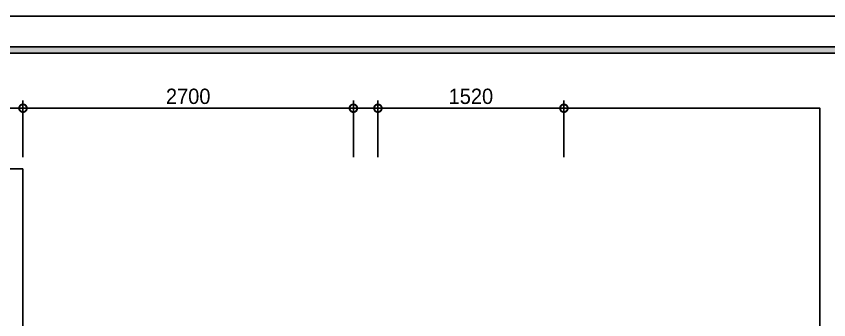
# Model space of a CAD drawing. Header units: millimetres. Extents: x 145965 to 228269, y 99354 to 115204.
# Drawn here: x 200993 to 207632, y 112229 to 114704 of the extents above; entities that cross this region are included whole.
import ezdxf
from ezdxf.enums import TextEntityAlignment as Align

# ---------------------------------------------------------------- set-up
doc = ezdxf.new("R2010")
doc.units = ezdxf.units.MM
doc.header["$LTSCALE"] = 50
for name, color, linetype in [('07-DIM WAL', 5, 'Continuous'), ('FORM(YOURNAME)-1', 1, 'Continuous'), ('FORM(YOURNAME)-11', 1, 'Continuous'), ('RC-LIGHT', 7, 'Continuous'), ('벽1', 2, 'Continuous')]:
    doc.layers.add(name, color=color, linetype=linetype)
doc.styles.add('YOURNAME', font='HY울릉도M.TTF')
doc.styles.add('스타일1', font='HY울릉도M.TTF')
doc.dimstyles.new('50', dxfattribs={"dimscale": 50, "dimtxt": 2.5, "dimasz": 2.5, "dimexe": 1.25, "dimexo": 2, "dimtad": 1, "dimdec": 0, "dimtxsty": '스타일1', "dimblk": 'DOTSMALL', "dimcen": 2.5, "dimclrd": 1, "dimclre": 1, "dimclrt": 2, "dimadec": 0, "dimazin": 0, "dimtfac": 1, "dimtdec": 0, "dimtix": 1, "dimtmove": 0, "dimatfit": 3, "dimldrblk": 'DOTSMALL', "dimfxl": 1.25, "dimarcsym": 0})

# ---------------------------------------------------------------- blocks, each defined once
blk = doc.blocks.new('FORM-ELEVATION')
at = {"layer": 'FORM(YOURNAME)-11'}
h = blk.add_hatch(color=256, dxfattribs=at)
h.dxf.hatch_style = 1
h.paths.add_polyline_path([(-10309, 35708), (71691, 35708), (71691, 35508), (-10309, 35508)])
h.paths.add_polyline_path([(-10309, -21492), (71691, -21492), (71691, -21692), (-10309, -21692)])
at = {"layer": 'Defpoints', "color": 158}
for points in [[(-10309, -21692), (71691, -21692), (71691, 35708), (-10309, 35708)], [(-8309, 33708), (61071, 33708), (61071, -19692), (-8309, -19692)]]:
    blk.add_lwpolyline(points, close=True, dxfattribs=at)
at = {"layer": 'FORM(YOURNAME)-11', "color": 250}
blk.add_lwpolyline([(-11309, -22692), (72691, -22692), (72691, 36708), (-11309, 36708)], close=True, dxfattribs=at)
at = {"layer": 'FORM(YOURNAME)-11'}
blk.add_lwpolyline([(-10309, 35708), (71691, 35708), (71691, 35508), (-10309, 35508)], close=True, dxfattribs=at)
at = {"layer": 'FORM(YOURNAME)-11', "color": 3, "style": 'YOURNAME'}
for tag, height, p in [('1', 450, (71041, -1219)), ('2', 450, (71041, -1863)), ('3', 450, (71041, -3150)), ('4', 450, (71041, -5081)), ('5', 515, (71041, -7398)), ('6', 515, (71041, -9650)), ('7', 515, (71041, -11903)), ('8', 515, (71041, -14155)), ('9', 515, (71041, -16408)), ('10', 515, (66791, -18596)), ('11', 515, (71041, -18660)), ('12', 515, (66791, -20848)), ('13', 515, (71041, -20848))]:
    blk.add_attdef(tag, text='', height=height, dxfattribs=at).set_placement(p, align=Align.MIDDLE_RIGHT)
blk = doc.blocks.new('_DotSmall')
at = {"color": 0, "linetype": 'ByBlock', "const_width": 0.5}
blk.add_lwpolyline([(-0.0625, 0, 1), (0.0625, 0, 1)], format="xyb", close=True, dxfattribs=at)
blk = doc.blocks.new('*D895')
at = {"layer": '07-DIM WAL', "color": 1, "lineweight": -2}
for p, q in [((201047.9, 113554.4), (201047.9, 114016.9)), ((203747.9, 113554.4), (203747.9, 114016.9)), ((201047.9, 113954.4), (203747.9, 113954.4))]:
    blk.add_line(p, q, dxfattribs=at)
at = {"layer": 'Defpoints', "color": 0}
for p in [(203747.9, 113954.4), (201047.9, 113454.4), (203747.9, 113454.4)]:
    blk.add_point(p, dxfattribs=at)
at = {"layer": '07-DIM WAL', "color": 1, "lineweight": -2, "xscale": 125, "yscale": 125, "zscale": 125, "rotation": 180}
blk.add_blockref('_DotSmall', (201047.9, 113954.4), dxfattribs=at)
at = {"layer": '07-DIM WAL', "color": 1, "lineweight": -2, "xscale": 125, "yscale": 125, "zscale": 125}
blk.add_blockref('_DotSmall', (203747.9, 113954.4), dxfattribs=at)
at = {"layer": '07-DIM WAL', "color": 2, "insert": (202397.9, 114050.7), "char_height": 125, "attachment_point": 5, "style": '스타일1'}
blk.add_mtext('2700', dxfattribs=at)
blk = doc.blocks.new('*D896')
at = {"layer": '07-DIM WAL', "color": 1, "lineweight": -2}
for p, q in [((203947.9, 113554.4), (203947.9, 114016.9)), ((205467.9, 113554.4), (205467.9, 114016.9)), ((203947.9, 113954.4), (205467.9, 113954.4))]:
    blk.add_line(p, q, dxfattribs=at)
at = {"layer": 'Defpoints', "color": 0}
for p in [(205467.9, 113954.4), (203947.9, 113454.4), (205467.9, 113454.4)]:
    blk.add_point(p, dxfattribs=at)
at = {"layer": '07-DIM WAL', "color": 1, "lineweight": -2, "xscale": 125, "yscale": 125, "zscale": 125, "rotation": 180}
blk.add_blockref('_DotSmall', (203947.9, 113954.4), dxfattribs=at)
at = {"layer": '07-DIM WAL', "color": 1, "lineweight": -2, "xscale": 125, "yscale": 125, "zscale": 125}
blk.add_blockref('_DotSmall', (205467.9, 113954.4), dxfattribs=at)
at = {"layer": '07-DIM WAL', "color": 2, "insert": (204707.9, 114050.7), "char_height": 125, "attachment_point": 5, "style": '스타일1'}
blk.add_mtext('1520', dxfattribs=at)
blk = doc.blocks.new('vidaisejh')
at = {"layer": '벽1'}
for p, q in [((157747.9, 73252.3), (158047.9, 73252.3)), ((158047.9, 73252.3), (158047.9, 71832.3))]:
    blk.add_line(p, q, dxfattribs=at)
blk = doc.blocks.new('VJSWJDEH')
blk.add_blockref('vidaisejh', (43000, 40207.2))

msp = doc.modelspace()

# ---------------------------------------------------------------- block references
at = {"layer": 'FORM(YOURNAME)-1', "xscale": 0.2500000000000001, "yscale": 0.2500000000000001, "zscale": 0.2500000000000001}
msp.add_blockref('FORM-ELEVATION', (192292.5, 105527.4), dxfattribs=at)
at = {"layer": 'RC-LIGHT'}
msp.add_blockref('VJSWJDEH', (0, 0), dxfattribs=at)

# ---------------------------------------------------------------- dimensions: what is measured, and where the dimension line sits
at = {"layer": '07-DIM WAL'}
for base, p1, p2, picture, middle in [((203747.9, 113954.4), (201047.9, 113454.4), (203747.9, 113454.4), '*D895', (202397.9, 114050.7)), ((205467.9, 113954.4), (203947.9, 113454.4), (205467.9, 113454.4), '*D896', (204707.9, 114050.7))]:
    dim = msp.add_linear_dim(base=base, p1=p1, p2=p2, dimstyle='50', override={"dimtfill": 0}, dxfattribs=at)
    dim.commit()
    dim.dimension.update_dxf_attribs({"geometry": picture, "text_midpoint": middle})

doc.saveas('drawing.dxf')
